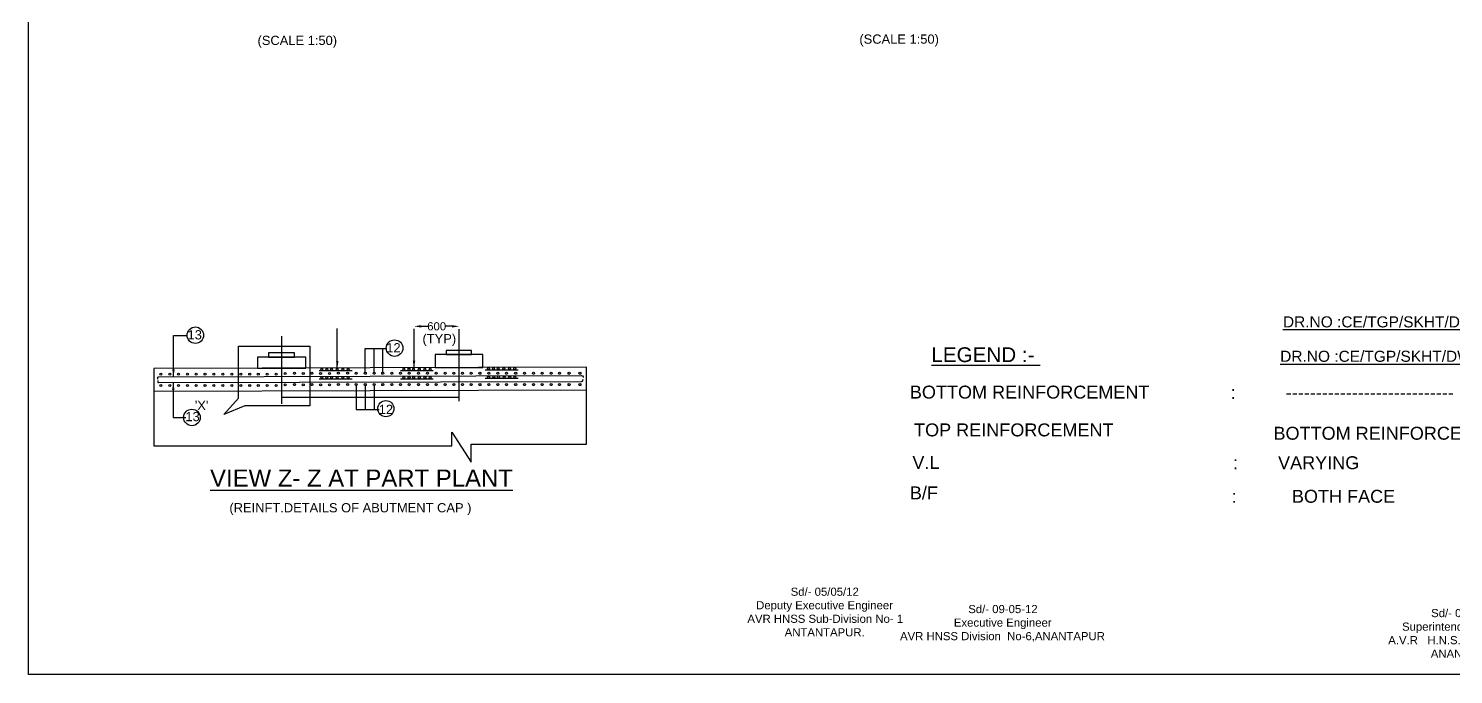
# Model space of a CAD drawing. Header units: millimetres. Extents: x 5124 to 5089730, y 2311 to 88862496.
# Drawn here: x 2532635 to 2551941, y 44414779 to 44423531 of the extents above; entities that cross this region are included whole.
import ezdxf

# ---------------------------------------------------------------- set-up
doc = ezdxf.new("R2010")
doc.units = ezdxf.units.MM
doc.header["$MEASUREMENT"] = 0
for name, color, linetype in [('DIMENSION', 7, 'Continuous'), ('DRAWING', 2, 'Continuous'), ('TEXT', 7, 'Continuous')]:
    doc.layers.add(name, color=color, linetype=linetype)
doc.styles.get("Standard").update_dxf_attribs({"font": 'arial.ttf'})
doc.dimstyles.get("Standard").update_dxf_attribs({"dimtxt": 110, "dimasz": 100, "dimexe": 0.18, "dimexo": 0.0625, "dimgap": 0.09, "dimtad": 0, "dimdec": 0, "dimzin": 0, "dimdsep": 46, "dimtxsty": 'Standard', "dimcen": 0.09, "dimse1": 1, "dimse2": 1, "dimadec": 0, "dimazin": 0, "dimtfac": 1, "dimtdec": 0, "dimtofl": 0, "dimtmove": 0, "dimatfit": 3, "dimfxl": 1, "dimtolj": 1, "dimtzin": 0, "dimarcsym": 0})

# ---------------------------------------------------------------- blocks, each defined once
blk = doc.blocks.new('*D97')
at = {"layer": 'Defpoints', "color": 0, "transparency": 16777216}
for p in [(2538471, 44419496), (2537858, 44419405), (2538471, 44419405)]:
    blk.add_point(p, dxfattribs=at)
at = {"layer": 'DIMENSION', "color": 0, "lineweight": -2, "transparency": 16777216}
for p, q in [((2537958, 44419496), (2538043, 44419496)), ((2538371, 44419496), (2538287, 44419496))]:
    blk.add_line(p, q, dxfattribs=at)
at = {"layer": 'DIMENSION', "color": 0, "transparency": 16777216}
for points in [[(2537958, 44419512), (2537958, 44419479), (2537858, 44419496)], [(2538371, 44419512), (2538371, 44419479), (2538471, 44419496)]]:
    blk.add_solid(points, dxfattribs=at)
at = {"layer": 'DIMENSION', "color": 0, "transparency": 16777216, "insert": (2538165, 44419496), "char_height": 110, "attachment_point": 5}
blk.add_mtext('\\A1;600', dxfattribs=at)

msp = doc.modelspace()

# ---------------------------------------------------------------- linework, layer by layer
at = {"layer": 'DIMENSION', "color": 0}
msp.add_lwpolyline([(2538471.4, 44418530), (2536060.6, 44418530)], dxfattribs=at)
for centre, radius in [((2534895.8, 44419375.4), 112.1), ((2537594.8, 44419200.7), 112.1), ((2537476.6, 44418380.3), 109.4), ((2534849, 44418261.5), 112.1)]:
    msp.add_circle(centre, radius, dxfattribs=at)
at = {"layer": 'DRAWING', "color": 0}
for points in [[(2532635.2, 44435675.3), (2561511.4, 44435675.3), (2561511.4, 44414779.2), (2532635.2, 44414779.2)], [(2535737.7, 44418928.8), (2536394.5, 44418930.9), (2536394.5, 44419076.6), (2535737.7, 44419076.6)], [(2535886.7, 44419076.6), (2536241, 44419076.6), (2536241, 44419135.7), (2535886.7, 44419135.7)], [(2538146.4, 44418936.3), (2538792.7, 44418938.4), (2538792.7, 44419112.9), (2538146.4, 44419112.9)], [(2538291.5, 44419112.9), (2538634.9, 44419112.9), (2538634.9, 44419169.8), (2538291.5, 44419169.8)]]:
    msp.add_lwpolyline(points, close=True, dxfattribs=at)
for points in [[(2538471.4, 44418483.8), (2538471.4, 44419457.8)], [(2536060.6, 44419361.4), (2536060.6, 44418444.9)], [(2535481.7, 44418520.9), (2535481.7, 44419227.9), (2536446.6, 44419227.9), (2536446.6, 44418417.3), (2535565, 44418417.3), (2535280.4, 44418299.7), (2535481.7, 44418520.9)], [(2537198, 44418873.4), (2537198, 44419195.3), (2537487.7, 44419195.3)], [(2537316.8, 44418873.4), (2537316.8, 44419195.3)], [(2537433.9, 44418873.4), (2537433.9, 44419195.3)], [(2534335.2, 44418924.4), (2534335.2, 44417876.6), (2538371.4, 44417876.6), (2538371.4, 44418063.7), (2538630.3, 44417657.5), (2538630.3, 44417899.3), (2540194.7, 44417899.3), (2540194.7, 44418942.8), (2534335.2, 44418924.4)], [(2536575.1, 44418896.9), (2537019.8, 44418896.9)], [(2537673.6, 44418896.9), (2538118.3, 44418896.9)], [(2538824.3, 44418905.8), (2539269, 44418905.8)], [(2536575.1, 44418784.1), (2537019.8, 44418784.1)], [(2537075.5, 44418692.6), (2537075.5, 44418368.8), (2537387, 44418368.8)], [(2537198, 44418692.6), (2537198, 44418368.8)], [(2537316.8, 44418692.6), (2537316.8, 44418368.8)], [(2537673.6, 44418784.1), (2538118.3, 44418784.1)], [(2538824.3, 44418793), (2539269, 44418793)], [(2534335.2, 44418615.5), (2540194.7, 44418633.5)]]:
    msp.add_lwpolyline(points, dxfattribs=at)
for points in [[(2534386.3, 44418760.9), (2534386.4, 44418744.1, 0.3462729), (2534395.1, 44418733.2), (2540125.8, 44418747.9, 0.3425324), (2540147.6, 44418764.9), (2540147.5, 44418775.1)], [(2534386.5, 44418779.9), (2534386.5, 44418800.9, -0.3462729), (2534395.1, 44418811.9), (2540125.8, 44418828.7, -0.3425324), (2540147.7, 44418811.8), (2540147.7, 44418801.6)]]:
    msp.add_lwpolyline(points, format="xyb", dxfattribs=at)
for centre in [(2536609.2, 44418914.2), (2536678.3, 44418914.9), (2536740.7, 44418914.5), (2536818.5, 44418914.2), (2536833.1, 44418862.5), (2536894.2, 44418914.1), (2536964.7, 44418913.8), (2537720.5, 44418916.8), (2537789.6, 44418917.5), (2537852, 44418917.1), (2537929.9, 44418916.8), (2538005.6, 44418916.7), (2538076, 44418916.5), (2538866.9, 44418922.7), (2538936, 44418923.4), (2538998.3, 44418923.1), (2539076.2, 44418922.7), (2539151.9, 44418922.7), (2539222.4, 44418922.4), (2534428, 44418848.8), (2534428, 44418695.3), (2534551, 44418848.8), (2534551, 44418695.3), (2534667.5, 44418848.8), (2534667.5, 44418695.3), (2534788.7, 44418848.8), (2534788.7, 44418695.3), (2534906.7, 44418848.8), (2534906.7, 44418695.3), (2535026.9, 44418848.8), (2535026.9, 44418695.3), (2535145.8, 44418848.8), (2535145.8, 44418695.3), (2535269.3, 44418848.8), (2535269.3, 44418695.3), (2535390.9, 44418848.8), (2535390.9, 44418695.3), (2535512, 44418848.8), (2535512, 44418695.3), (2535632, 44418848.8), (2535632, 44418695.3), (2535748.5, 44418848.8), (2535748.5, 44418695.3), (2535870.1, 44418848.8), (2535870.1, 44418695.3), (2535991.4, 44418848.8), (2535991.4, 44418695.3), (2536111.1, 44418856.6), (2536111.1, 44418703.1), (2536237.7, 44418859.3), (2536237.7, 44418705.9), (2536358.1, 44418857.5), (2536358.1, 44418704), (2536472.8, 44418859.3), (2536472.8, 44418705.8), (2536593, 44418855.7), (2536593, 44418702.2), (2536609.2, 44418802.6), (2536678.3, 44418803.3), (2536712.9, 44418858.4), (2536712.9, 44418704.9), (2536740.7, 44418802.9), (2536818.5, 44418802.6), (2536833.1, 44418709), (2536894.2, 44418802.5), (2536958.8, 44418860.2), (2536958.8, 44418706.7), (2536964.7, 44418802.3), (2537075.5, 44418859.7), (2537075.5, 44418706.2), (2537198, 44418859.7), (2537198, 44418706.2), (2537316.8, 44418859.7), (2537316.8, 44418706.2), (2537433.9, 44418859.7), (2537433.9, 44418706.2), (2537556.2, 44418859.7), (2537556.2, 44418706.2), (2537674.3, 44418859.7), (2537674.3, 44418706.2), (2537721.4, 44418803.8), (2537790.5, 44418804.5), (2537793.2, 44418859.7), (2537793.2, 44418706.2), (2537852.8, 44418804.2), (2537917.6, 44418859.7), (2537917.6, 44418706.2), (2537930.7, 44418803.8), (2538006.4, 44418803.7), (2538040.4, 44418859.7), (2538040.4, 44418706.2), (2538076.9, 44418803.5), (2538158.1, 44418859.7), (2538158.1, 44418706.2), (2538279.1, 44418859.7), (2538279.1, 44418706.2), (2538396.7, 44418859.7), (2538396.7, 44418706.2), (2538514.4, 44418859.7), (2538514.4, 44418706.2), (2538631.4, 44418859.7), (2538631.4, 44418706.2), (2538751.5, 44418859.7), (2538751.5, 44418706.2), (2538869.2, 44418809), (2538872.2, 44418859.7), (2538872.2, 44418706.2), (2538938.3, 44418809.7), (2538994.1, 44418859.7), (2538994.1, 44418706.2), (2539000.7, 44418809.4), (2539078.5, 44418809), (2539111.5, 44418859.7), (2539111.5, 44418706.2), (2539154.2, 44418809), (2539224.7, 44418808.7), (2539235.4, 44418859.7), (2539235.4, 44418706.2), (2539356, 44418859.7), (2539356, 44418706.2), (2539477, 44418859.7), (2539477, 44418706.2), (2539595.3, 44418859.7), (2539595.3, 44418706.2), (2539715.4, 44418859.7), (2539715.4, 44418706.2), (2539830.2, 44418859.7), (2539830.2, 44418706.2), (2539958.5, 44418859.7), (2539958.5, 44418706.2), (2540106.4, 44418859.7), (2540106.4, 44418706.2)]:
    msp.add_circle(centre, 13.7, dxfattribs=at)

# ---------------------------------------------------------------- texts
at = {"layer": 'DIMENSION', "char_height": 110, "attachment_point": 1}
for s, insert, width in [('\\pi600.95;Sd/- 05/05/12 \\P\\pi132.85;{\\C0;Deputy Executive Engineer  \\P\\pi14.219;AVR HNSS Sub-Division No- 1 \\P\\pi519.31;ANTANTAPUR.}', (2542360.5, 44415955.8), 2109.584), ('\\pi946.74;Sd/- 09-05-12\\P\\pi752.07;{\\C0;Executive Engineer  \\P\\pi22.435;AVR HNSS Division  No-6,ANANTAPUR }', (2544420.4, 44415720.7), 2818.131), ('\\pi946.74;Sd/- 09-05-12\\P\\pi552.18;Superintending Engineer,\\P\\pi365.64;A.V.R   H.N.S.S. Circle NO -2.,\\P\\pi899.17; ANANTAPUR.', (2550691.5, 44415666.2), 2818.131)]:
    msp.add_mtext(s, dxfattribs=dict(at, insert=insert, width=width))
at = {"layer": 'TEXT', "color": 0}
for s, height, p in [('(SCALE 1:50) ', 125, (2535738.3, 44423307)), ('(SCALE 1:50)', 125, (2543892, 44423324.4)), ('%%UDR.NO :CE/TGP/SKHT/DW/DD2/DEE3/P-3/598/2012/ DT .30-10-2012', 150, (2549630.1, 44419481.3)), ('13', 125, (2534790.1, 44419318.6)), ('12', 125, (2537482.5, 44419142.8)), ('(TYP)', 125, (2537972.9, 44419266.1)), ('%%ULEGEND :- ', 200, (2544867.3, 44419011.6)), ('%%UDR.NO :CE/TGP/SKHT/DW/DD2/DEE3/P-3/629/2012/ DT .30-10-2012', 150, (2549592.9, 44419015.1)), ('BOTTOM REINFORCEMENT ', 175, (2544575.8, 44418517.4)), (':          ----------------------------', 175, (2548920.5, 44418511.4)), ('13', 125, (2534761.2, 44418211.1)), ("'X'", 125, (2534888.3, 44418361.8)), ('12', 125, (2537380.2, 44418307.7)), ('TOP REINFORCEMENT ', 175, (2544633, 44418005.2)), ('BOTTOM REINFORCEMENT ', 175, (2549502.1, 44417959.9)), ('V.L', 175, (2544610.1, 44417564.4)), (':        VARYING', 175, (2548953, 44417560.8)), ('%%UVIEW Z- Z AT PART PLANT', 231.805, (2535095.3, 44417324.4)), ('B/F', 175, (2544575.8, 44417152.2)), (':           BOTH FACE ', 175, (2548936.8, 44417105.8)), ('(REINFT.DETAILS OF ABUTMENT CAP )', 125, (2535357.3, 44416975.7))]:
    msp.add_text(s, height=height, dxfattribs=at).set_placement(p)

# ---------------------------------------------------------------- dimensions: what is measured, and where the dimension line sits
at = {"layer": 'DIMENSION', "color": 0}
dim = msp.add_linear_dim(base=(2538471.4, 44419495.8), p1=(2537858.3, 44419405.3), p2=(2538471.4, 44419405.3), text='600', dimstyle='Standard', dxfattribs=at)
dim.commit()
dim.dimension.update_dxf_attribs({"geometry": '*D97', "text_midpoint": (2538164.8, 44419495.8), "dimtype": 160})

# ---------------------------------------------------------------- leaders
for points in [[(2536818.5, 44418927.8), (2536818.5, 44419465.4)], [(2537858.3, 44418929.3), (2537858.3, 44419461.9)], [(2534599.4, 44418812.5), (2534599.4, 44419371.4), (2534787, 44419371.4)], [(2534597, 44418734), (2534597, 44418262.6), (2534764.8, 44418262.6)]]:
    msp.add_leader(points, dimstyle='Standard', override={"dimgap": 0.09, "dimtad": 0}, dxfattribs=at)

doc.saveas('drawing.dxf')
